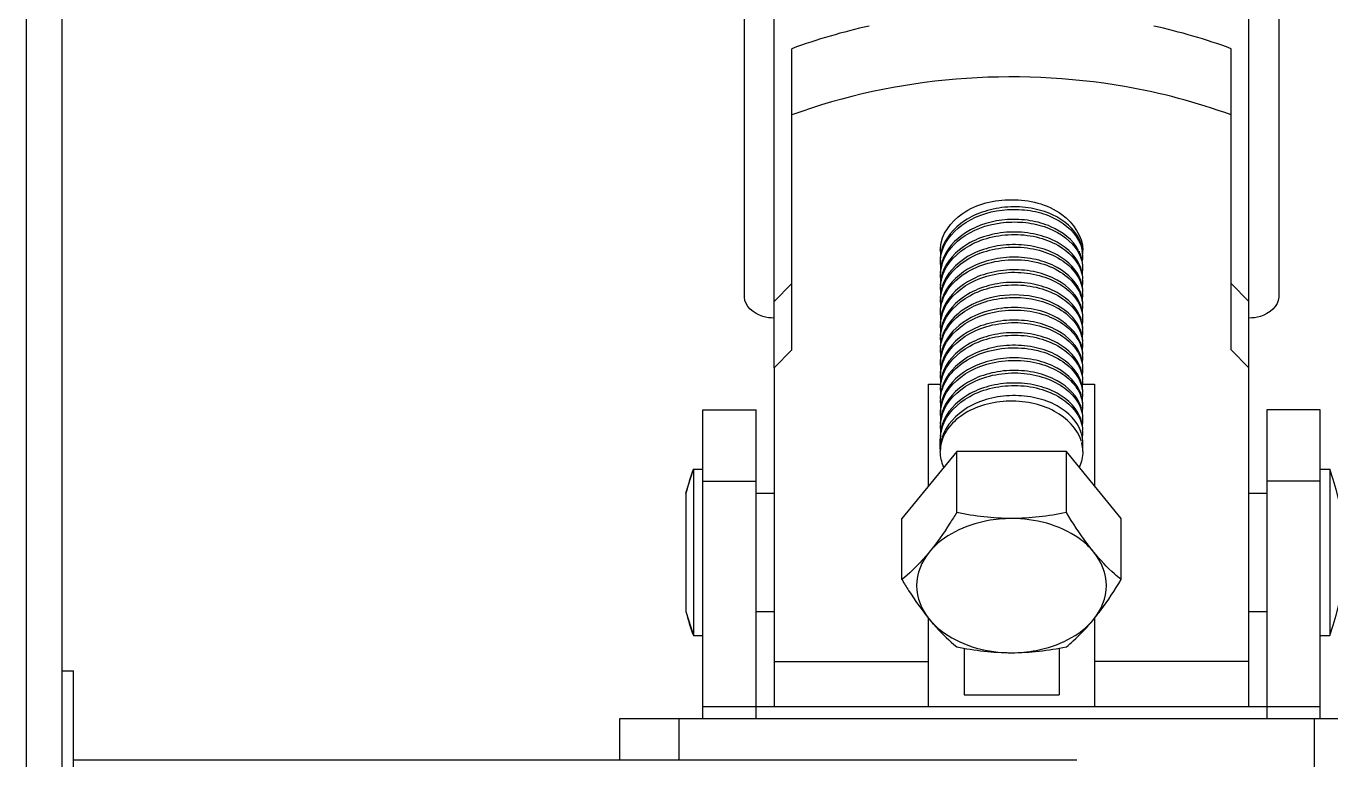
# Model space of a CAD drawing. Extents: x 815029915 to 815825525, y 579155098 to 579748855.
# Drawn here: x 815615921 to 815616481, y 579341825 to 579342141 of the extents above; entities that cross this region are included whole.
import ezdxf

# ---------------------------------------------------------------- set-up
doc = ezdxf.new("R2010")
doc.units = 0
doc.header["$LTSCALE"] = 100
doc.header["$MEASUREMENT"] = 0
doc.layers.add('02___PRT_ALL_AXES', color=7, linetype='Continuous')

msp = doc.modelspace()

# ---------------------------------------------------------------- linework, layer by layer
at = {"color": 7, "linetype": 'Continuous'}
for p, q in [((815615921.04, 579344770.36), (815615921.04, 579340690.59)), ((815615936.34, 579344770.36), (815615936.34, 579340690.59)), ((815616229.57, 579342024.26), (815616229.57, 579343726.39)), ((815616459.06, 579343726.39), (815616459.06, 579342024.26)), ((815616242.32, 579342022.34), (815616242.32, 579343671.03)), ((815616446.31, 579342022.34), (815616446.31, 579343671.03)), ((815616313.72, 579342044.37), (815616313.72, 579342044.45)), ((815616242.32, 579341993.86), (815616242.32, 579341848.22)), ((815616446.31, 579341848.23), (815616446.31, 579341993.86)), ((815616308.62, 579341943.03), (815616308.62, 579341986.75)), ((815616380.01, 579341986.75), (815616380.01, 579341943.03)), ((815616211.72, 579341843.13), (815616211.72, 579341975.72)), ((815616211.72, 579341975.72), (815616234.67, 579341975.72)), ((815616234.67, 579341843.13), (815616234.67, 579341975.72)), ((815616476.91, 579341975.72), (815616453.96, 579341975.72)), ((815616453.96, 579341975.72), (815616453.96, 579341843.13)), ((815616476.91, 579341843.13), (815616476.91, 579341975.72)), ((815616314.23, 579341963.02), (815616313.72, 579341963.23)), ((815616313.72, 579341958.91), (815616313.72, 579341963.23)), ((815616320.76, 579341957.9), (815616297.21, 579341929.05)), ((815616367.87, 579341957.9), (815616320.76, 579341957.9)), ((815616391.42, 579341929.05), (815616367.87, 579341957.9)), ((815616374.91, 579341957.9), (815616374.91, 579341961.61)), ((815616207.64, 579341950.22), (815616211.72, 579341950.22)), ((815616476.91, 579341950.22), (815616480.99, 579341950.22)), ((815616211.72, 579341945.12), (815616234.67, 579341945.12)), ((815616476.91, 579341945.12), (815616453.96, 579341945.12)), ((815616234.67, 579341940.02), (815616242.32, 579341940.02)), ((815616446.31, 579341940.02), (815616453.96, 579341940.02)), ((815616308.62, 579341848.22), (815616308.62, 579341886.25)), ((815616380.01, 579341886.25), (815616380.01, 579341848.22)), ((815616207.64, 579341878.83), (815616211.72, 579341878.83)), ((815616476.91, 579341878.83), (815616480.99, 579341878.83)), ((815616323.92, 579341873.34), (815616323.92, 579341853.33)), ((815616364.71, 579341873.34), (815616364.71, 579341853.33)), ((815616242.32, 579341867.64), (815616308.62, 579341867.64)), ((815616446.31, 579341867.64), (815616380.01, 579341867.64)), ((815615936.34, 579341863.53), (815615941.44, 579341863.53)), ((815615941.44, 579341812.53), (815615941.44, 579341863.53)), ((815616323.92, 579341853.33), (815616364.71, 579341853.33)), ((815616211.72, 579341848.23), (815616476.91, 579341848.23)), ((815616176.03, 579341825.28), (815616176.03, 579341843.13)), ((815616176.03, 579341843.13), (815616609.5, 579341843.13)), ((815616201.52, 579341825.28), (815616201.52, 579341843.13)), ((815616474.36, 579341843.13), (815616474.36, 579341577.94)), ((815615941.44, 579341825.28), (815616372.36, 579341825.28))]:
    msp.add_line(p, q, dxfattribs=at)
for centre, radius, start, end in [((815616359.41, 579342042.41), 15.55, 16.463, 24.1462), ((815616330.19, 579342044.37), 16.48, 178.7568, 179.7371), ((815616330.17, 579342044.37), 16.45, 179.7373, 180), ((815616330.34, 579342044.38), 16.63, 180.017, 187.4905), ((815616330.35, 579342040.04), 16.63, 172.4409, 179.9826), ((815616330.73, 579342039.98), 17.02, 165.833, 172.4333), ((815616330.96, 579342039.93), 17.25, 165.5442, 165.8443), ((815616357.81, 579342035.15), 17.33, 29.635, 30.5689), ((815616358.44, 579342036.57), 16.61, 25.7531, 27.6632), ((815616359.02, 579342036.84), 15.97, 20.1759, 25.7754), ((815616359.55, 579342037.05), 15.4, 18.8402, 20.1483), ((815616359.76, 579342037.12), 15.18, 16.7965, 18.8416), ((815616360.18, 579342037.24), 14.74, 10.3064, 16.8137), ((815616360.01, 579342042.6), 14.92, 15.3164, 16.4117), ((815616360.29, 579342042.68), 14.63, 8.8387, 15.3294), ((815616360.47, 579342041.63), 14.45, 9.5494, 10.9745), ((815616360.62, 579342041.65), 14.29, 4.3772, 9.5535), ((815616360.59, 579342047.1), 14.32, 351.2051, 354.2165), ((815616360.56, 579342042.72), 14.35, 6.8038, 8.821), ((815616360.74, 579342041.67), 14.17, 352.6975, 359.9837), ((815616360.75, 579342042.74), 14.16, 0.0138, 6.8103), ((815616360.78, 579342041.66), 14.13, 0.0037, 4.3716), ((815616330.24, 579342038.96), 16.53, 176.2908, 179.9967), ((815616330.35, 579342038.97), 16.63, 180.0174, 187.5633), ((815616330.34, 579342034.63), 16.63, 172.5135, 179.983), ((815616330.47, 579342033.53), 16.76, 170.6414, 176.2826), ((815616330.74, 579342034.57), 17.03, 165.6882, 172.5045), ((815616330.95, 579342033.45), 17.24, 162.4954, 170.6136), ((815616331.16, 579342034.47), 17.46, 162.517, 165.6934), ((815616360.01, 579342031.79), 14.92, 15.3039, 16.412), ((815616360.29, 579342031.86), 14.63, 8.839, 15.3168), ((815616360.66, 579342037.33), 14.25, 0.0321, 10.2928), ((815616360.7, 579342036.26), 14.21, 351.1951, 359.9741), ((815616360.81, 579342036.26), 14.1, 0.0047, 4.3399), ((815616330.24, 579342033.55), 16.53, 176.2906, 179.9967), ((815616330.35, 579342033.56), 16.63, 180.0173, 187.5347), ((815616330.34, 579342029.22), 16.63, 172.4851, 179.9829), ((815616330.47, 579342028.12), 16.76, 170.6064, 176.282), ((815616330.74, 579342029.17), 17.02, 165.7505, 172.4767), ((815616330.95, 579342028.04), 17.25, 162.4832, 170.5789), ((815616331.16, 579342029.06), 17.46, 162.5133, 165.755), ((815616360.01, 579342026.38), 14.92, 15.3602, 16.4085), ((815616360.29, 579342026.45), 14.63, 8.8275, 15.3735), ((815616360.7, 579342031.92), 14.22, 0.0261, 8.8331), ((815616360.7, 579342030.85), 14.22, 351.1826, 359.9739), ((815616360.81, 579342030.85), 14.1, 0.0047, 4.3394), ((815616330.24, 579342028.14), 16.53, 176.2901, 179.9967), ((815616330.34, 579342028.15), 16.63, 180.0171, 187.5223), ((815616330.34, 579342023.81), 16.63, 172.4732, 179.9828), ((815616330.47, 579342022.72), 16.76, 170.6461, 176.2828), ((815616330.74, 579342023.76), 17.02, 165.7629, 172.465), ((815616330.95, 579342022.63), 17.24, 162.498, 170.6185), ((815616331.16, 579342023.65), 17.46, 162.501, 165.7673), ((815616360.01, 579342020.97), 14.92, 15.3455, 16.4078), ((815616360.29, 579342021.04), 14.63, 8.8161, 15.3587), ((815616360.7, 579342026.51), 14.22, 0.0261, 8.8211), ((815616360.7, 579342025.45), 14.22, 351.1717, 359.9739), ((815616360.81, 579342025.44), 14.1, 0.0047, 4.3395), ((815616330.24, 579342022.73), 16.53, 176.2908, 179.9967), ((815616330.36, 579342022.74), 16.64, 180.018, 187.7975), ((815616330.34, 579342018.4), 16.62, 172.7542, 179.9843), ((815616330.73, 579342018.35), 17.02, 165.7041, 172.7434), ((815616331.16, 579342018.24), 17.46, 162.5159, 165.7097), ((815616345.44, 579341977.26), 42.51, 97.612, 98.5483), ((815616349.74, 579341994.03), 29.29, 59.2313, 60.5207), ((815616360.01, 579342015.56), 14.92, 15.3562, 16.4067), ((815616360.3, 579342015.63), 14.62, 8.5831, 15.3704), ((815616360.69, 579342020.04), 14.22, 350.9429, 359.9728), ((815616360.7, 579342021.1), 14.22, 0.0259, 8.8097), ((815616360.81, 579342020.03), 14.1, 0.0047, 4.3394), ((815616330.24, 579342017.32), 16.53, 176.2906, 179.9967), ((815616330.35, 579342017.33), 16.63, 180.0173, 187.5513), ((815616330.34, 579342012.99), 16.63, 172.5017, 179.9829), ((815616330.47, 579342011.9), 16.76, 170.6329, 176.2824), ((815616330.74, 579342012.94), 17.02, 165.7267, 172.493), ((815616330.95, 579342011.81), 17.24, 162.4909, 170.6051), ((815616331.16, 579342012.83), 17.46, 162.5135, 165.7315), ((815616360.01, 579342010.15), 14.92, 15.3803, 16.4044), ((815616360.29, 579342010.22), 14.63, 8.806, 15.3938), ((815616360.7, 579342014.63), 14.22, 351.161, 359.9738), ((815616360.71, 579342015.7), 14.21, 0.0243, 8.5745), ((815616360.81, 579342014.62), 14.1, 0.0047, 4.3393), ((815616330.24, 579342011.92), 16.53, 176.2904, 179.9967), ((815616330.35, 579342011.92), 16.63, 180.0173, 187.5367), ((815616330.34, 579342007.58), 16.63, 172.4872, 179.9829), ((815616330.47, 579342006.49), 16.76, 170.6233, 176.2823), ((815616330.74, 579342007.53), 17.02, 165.766, 172.4789), ((815616330.95, 579342006.4), 17.25, 162.488, 170.5957), ((815616331.16, 579342007.42), 17.46, 162.5087, 165.7704), ((815616360.01, 579342004.74), 14.92, 15.4324, 16.4009), ((815616360.29, 579342004.81), 14.63, 8.7871, 15.4463), ((815616360.7, 579342009.22), 14.22, 351.1413, 359.9737), ((815616360.7, 579342010.29), 14.21, 0.0259, 8.7993), ((815616360.81, 579342009.21), 14.1, 0.0047, 4.3389), ((815616330.24, 579342006.51), 16.53, 176.2903, 179.9967), ((815616330.35, 579342006.51), 16.63, 180.0173, 187.5328), ((815616330.34, 579342002.17), 16.63, 172.4835, 179.9828), ((815616330.25, 579342001.1), 16.53, 176.2866, 179.9968), ((815616330.74, 579342002.12), 17.02, 165.7649, 172.4752), ((815616331.16, 579342002.01), 17.46, 162.5058, 165.7693), ((815616360.24, 579341999.39), 14.68, 9.0944, 16.4713), ((815616360.7, 579342004.88), 14.21, 0.0258, 8.7798), ((815616360.71, 579342003.81), 14.21, 351.4494, 359.976), ((815616360.8, 579342003.8), 14.11, 0.0045, 4.3456), ((815616330.34, 579342001.1), 16.62, 180.0162, 187.3323), ((815616330.35, 579341996.77), 16.64, 172.2882, 179.9823), ((815616330.24, 579341995.69), 16.53, 176.2903, 179.9967), ((815616330.47, 579341995.67), 16.76, 170.633, 176.2824), ((815616330.73, 579341996.71), 17.02, 165.7459, 172.2807), ((815616330.95, 579341995.58), 17.24, 162.4871, 170.6053), ((815616331.18, 579341996.6), 17.48, 162.4516, 165.7498), ((815616360.01, 579341993.92), 14.92, 15.3426, 16.4105), ((815616360.29, 579341993.99), 14.63, 8.8357, 15.3558), ((815616360.69, 579341999.47), 14.22, 0.0272, 9.08), ((815616360.7, 579341998.4), 14.22, 351.1911, 359.9741), ((815616360.81, 579341998.39), 14.1, 0.0047, 4.3397), ((815616330.34, 579341995.69), 16.63, 180.0172, 187.5261), ((815616330.34, 579341991.36), 16.63, 172.4765, 179.9828), ((815616330.24, 579341990.28), 16.53, 176.29, 179.9967), ((815616330.47, 579341990.26), 16.76, 170.5993, 176.2819), ((815616330.74, 579341991.3), 17.02, 165.7642, 172.4682), ((815616330.96, 579341990.17), 17.25, 162.4824, 170.5717), ((815616331.16, 579341991.2), 17.46, 162.5049, 165.7686), ((815616331.16, 579341985.79), 17.46, 162.5002, 165.767), ((815616360.01, 579341988.51), 14.92, 15.3335, 16.4046), ((815616360.29, 579341988.59), 14.63, 8.8222, 15.3467), ((815616360.7, 579341994.06), 14.22, 0.0261, 8.8295), ((815616360.7, 579341992.99), 14.22, 351.178, 359.9739), ((815616360.81, 579341992.98), 14.1, 0.0047, 4.3395), ((815616330.34, 579341990.28), 16.63, 180.0172, 187.5169), ((815616330.35, 579341985.95), 16.63, 172.4677, 179.9827), ((815616330.24, 579341984.87), 16.53, 176.29, 179.9967), ((815616330.47, 579341984.85), 16.76, 170.6057, 176.2819), ((815616330.74, 579341985.89), 17.02, 165.7627, 172.4595), ((815616330.96, 579341984.76), 17.25, 162.4829, 170.5782), ((815616331.16, 579341980.38), 17.46, 162.5007, 165.7672), ((815616360.01, 579341983.1), 14.92, 15.295, 16.4082), ((815616360.29, 579341983.18), 14.63, 8.8659, 15.3078), ((815616360.7, 579341983.24), 14.22, 0.0263, 8.8603), ((815616360.7, 579341988.65), 14.22, 0.0259, 8.8159), ((815616360.7, 579341987.58), 14.21, 351.2218, 359.9742), ((815616360.81, 579341987.57), 14.1, 0.0047, 4.3399), ((815616330.34, 579341984.88), 16.62, 180.017, 187.4489), ((815616330.35, 579341980.54), 16.63, 172.3978, 179.9823), ((815616330.24, 579341979.46), 16.53, 176.29, 179.9967), ((815616330.74, 579341980.48), 17.02, 165.7631, 172.3902), ((815616331.16, 579341974.97), 17.46, 162.5015, 165.7677), ((815616360.01, 579341977.69), 14.92, 15.3024, 16.4096), ((815616360.3, 579341977.77), 14.62, 8.6158, 15.3161), ((815616360.69, 579341982.17), 14.22, 350.9764, 359.9733), ((815616360.7, 579341977.83), 14.21, 0.0245, 8.608), ((815616360.81, 579341982.17), 14.1, 0.0047, 4.3399), ((815616330.34, 579341979.47), 16.63, 180.0171, 187.5089), ((815616330.35, 579341975.13), 16.63, 172.4594, 179.9827), ((815616330.24, 579341974.05), 16.53, 176.29, 179.9967), ((815616330.47, 579341974.03), 16.76, 170.5894, 176.2819), ((815616330.74, 579341975.08), 17.02, 165.7633, 172.4513), ((815616330.96, 579341973.95), 17.25, 162.4867, 170.562), ((815616331.16, 579341969.56), 17.46, 162.5045, 165.7692), ((815616360.01, 579341972.29), 14.92, 15.3158, 16.4116), ((815616360.29, 579341972.36), 14.63, 8.8392, 15.3288), ((815616360.7, 579341976.76), 14.21, 351.1951, 359.9741), ((815616360.7, 579341972.42), 14.22, 0.0262, 8.8333), ((815616360.81, 579341976.76), 14.1, 0.0047, 4.3399), ((815616330.34, 579341974.06), 16.63, 180.017, 187.4917), ((815616330.35, 579341969.72), 16.63, 172.4422, 179.9826), ((815616330.24, 579341968.64), 16.53, 176.2903, 179.9967), ((815616330.34, 579341968.65), 16.63, 180.0172, 187.5273), ((815616330.47, 579341968.63), 16.76, 170.5827, 176.2821), ((815616330.74, 579341969.67), 17.02, 165.765, 172.4342), ((815616330.95, 579341968.54), 17.25, 162.4917, 170.5553), ((815616331.16, 579341964.15), 17.46, 162.5094, 165.7711), ((815616360.01, 579341966.88), 14.92, 15.3138, 16.4121), ((815616360.29, 579341966.95), 14.63, 8.8348, 15.3268), ((815616360.7, 579341971.35), 14.22, 351.1908, 359.9741), ((815616360.7, 579341967.01), 14.22, 0.0261, 8.8289), ((815616360.81, 579341971.35), 14.1, 0.0047, 4.3399), ((815616330.34, 579341964.31), 16.63, 172.4782, 179.9829), ((815616330.24, 579341963.23), 16.53, 176.2902, 179.9967), ((815616330.47, 579341963.22), 16.76, 170.6229, 176.2822), ((815616330.74, 579341964.26), 17.02, 165.7668, 172.4699), ((815616330.95, 579341963.13), 17.25, 162.4849, 170.5952), ((815616331.16, 579341958.74), 17.46, 162.5026, 165.791), ((815616360.01, 579341961.47), 14.92, 15.3664, 16.4089), ((815616360.29, 579341961.54), 14.63, 8.8239, 15.3798), ((815616360.7, 579341965.95), 14.22, 351.179, 359.9739), ((815616360.7, 579341961.61), 14.22, 0.0261, 8.8175), ((815616360.81, 579341965.94), 14.1, 0.0047, 4.3394)]:
    msp.add_arc(centre, radius, start, end, dxfattribs=at)
for points, knots in [([(815616373.6, 579342048.77), (815616371.42, 579342053.63), (815616364.05, 579342059.54), (815616352.66, 579342062.83), (815616342.66, 579342063.35), (815616332.84, 579342061.52), (815616321.93, 579342056.66), (815616315.6, 579342049.47), (815616314.25, 579342044.24)], [0, 0, 0, 0, 0.223773, 0.357617, 0.498713, 0.639512, 0.772857, 1, 1, 1, 1]), ([(815616314.53, 579342044.11), (815616316.13, 579342049.14), (815616324.8, 579342058.36), (815616339.57, 579342062.35), (815616352.28, 579342061.79), (815616363.42, 579342058.71), (815616370.73, 579342053.24), (815616373.15, 579342048.61)], [0, 0, 0, 0, 0.228509, 0.499781, 0.640257, 0.774022, 1, 1, 1, 1]), ([(815616373.15, 579342044.28), (815616370.72, 579342048.92), (815616363.41, 579342054.4), (815616352.24, 579342057.47), (815616339.52, 579342058.02), (815616324.75, 579342054.01), (815616316.09, 579342044.75), (815616314.51, 579342039.71)], [0, 0, 0, 0, 0.226055, 0.35988, 0.500401, 0.771641, 1, 1, 1, 1]), ([(815616314.51, 579342038.63), (815616316.07, 579342043.59), (815616324.5, 579342052.73), (815616338.99, 579342056.83), (815616351.53, 579342056.49), (815616362.67, 579342053.64), (815616370.07, 579342048.46), (815616372.73, 579342043.96)], [0, 0, 0, 0, 0.227348, 0.497152, 0.637415, 0.771604, 1, 1, 1, 1]), ([(815616374.32, 579342036), (815616372.84, 579342041.03), (815616366, 579342047.66), (815616354.84, 579342051.59), (815616344.74, 579342052.64), (815616334.6, 579342051.22), (815616323.12, 579342046.72), (815616316.19, 579342039.65), (815616314.51, 579342034.31)], [0, 0, 0, 0, 0.2172, 0.349119, 0.49007, 0.632362, 0.768232, 1, 1, 1, 1]), ([(815616314.51, 579342033.23), (815616316.29, 579342038.88), (815616323.88, 579342046.25), (815616336.19, 579342050.57), (815616346.95, 579342051.58), (815616357.37, 579342049.93), (815616366.29, 579342045.86), (815616372.72, 579342039.76), (815616374.68, 579342034.44), (815616374.87, 579342031.91)], [0, 0, 0, 0, 0.234601, 0.372819, 0.516614, 0.657142, 0.786237, 0.899566, 1, 1, 1, 1]), ([(815616374.32, 579342030.59), (815616372.84, 579342035.62), (815616366, 579342042.25), (815616354.84, 579342046.18), (815616344.74, 579342047.23), (815616334.6, 579342045.82), (815616323.12, 579342041.32), (815616316.19, 579342034.24), (815616314.51, 579342028.9)], [0, 0, 0, 0, 0.217195, 0.349114, 0.490063, 0.632357, 0.768233, 1, 1, 1, 1]), ([(815616314.51, 579342027.81), (815616316.29, 579342033.46), (815616323.88, 579342040.84), (815616336.19, 579342045.16), (815616346.95, 579342046.17), (815616357.36, 579342044.52), (815616366.29, 579342040.46), (815616372.72, 579342034.35), (815616374.68, 579342029.03), (815616374.87, 579342026.5)], [0, 0, 0, 0, 0.234601, 0.372807, 0.516599, 0.657132, 0.786232, 0.899564, 1, 1, 1, 1]), ([(815616374.32, 579342025.18), (815616372.84, 579342030.22), (815616366, 579342036.85), (815616354.84, 579342040.78), (815616344.74, 579342041.82), (815616334.6, 579342040.41), (815616323.12, 579342035.9), (815616316.19, 579342028.83), (815616314.51, 579342023.49)], [0, 0, 0, 0, 0.217199, 0.349123, 0.490078, 0.632366, 0.768232, 1, 1, 1, 1]), ([(815616313.75, 579342018.39), (815616313.94, 579342021.29), (815616316.06, 579342027.36), (815616323.17, 579342034.38), (815616332.97, 579342039), (815616344.21, 579342040.81), (815616355.46, 579342039.68), (815616365.27, 579342035.76), (815616372.45, 579342029.47), (815616374.67, 579342023.79), (815616374.87, 579342021.1)], [0, 0, 0, 0, 0.108836, 0.229817, 0.365008, 0.508761, 0.651467, 0.783424, 0.898808, 1, 1, 1, 1]), ([(815616374.32, 579342019.77), (815616372.84, 579342024.81), (815616366, 579342031.44), (815616354.84, 579342035.37), (815616344.74, 579342036.41), (815616334.6, 579342035), (815616323.12, 579342030.5), (815616316.19, 579342023.42), (815616314.51, 579342018.08)], [0, 0, 0, 0, 0.217199, 0.349123, 0.490079, 0.632367, 0.768233, 1, 1, 1, 1]), ([(815616314.51, 579342017), (815616316.29, 579342022.65), (815616323.88, 579342030.02), (815616336.19, 579342034.34), (815616346.95, 579342035.35), (815616357.36, 579342033.7), (815616366.29, 579342029.64), (815616372.72, 579342023.53), (815616374.68, 579342018.22), (815616374.87, 579342015.69)], [0, 0, 0, 0, 0.234599, 0.372817, 0.516611, 0.657137, 0.78623, 0.899563, 1, 1, 1, 1]), ([(815616374.32, 579342014.36), (815616372.84, 579342019.4), (815616366, 579342026.03), (815616354.84, 579342029.96), (815616344.74, 579342031.01), (815616334.6, 579342029.59), (815616323.12, 579342025.09), (815616316.19, 579342018.01), (815616314.51, 579342012.67)], [0, 0, 0, 0, 0.217199, 0.349112, 0.490063, 0.632356, 0.768233, 1, 1, 1, 1]), ([(815616314.51, 579342011.59), (815616316.29, 579342017.24), (815616323.88, 579342024.62), (815616336.19, 579342028.93), (815616346.95, 579342029.94), (815616357.36, 579342028.29), (815616366.29, 579342024.23), (815616372.72, 579342018.12), (815616374.68, 579342012.81), (815616374.87, 579342010.28)], [0, 0, 0, 0, 0.234599, 0.372814, 0.516606, 0.657131, 0.786224, 0.899562, 1, 1, 1, 1]), ([(815616365.22, 579342019.98), (815616362.31, 579342021.79), (815616349.1, 579342027.11), (815616332.88, 579342025.01), (815616323.97, 579342019.07)], [0, 0, 0, 0, 0.242438, 1, 1, 1, 1]), ([(815616242.32, 579342015.24), (815616240.68, 579342015.24), (815616235.37, 579342015.76), (815616229.57, 579342020.44), (815616229.57, 579342024.26)], [0, 0, 0, 0, 0.300361, 1, 1, 1, 1]), ([(815616313.75, 579342002.17), (815616313.92, 579342004.74), (815616315.6, 579342010.08), (815616321.33, 579342016.63), (815616329.46, 579342021.4), (815616335.8, 579342023.13), (815616339.12, 579342023.63)], [0, 0, 0, 0, 0.21682, 0.453957, 0.717085, 1, 1, 1, 1]), ([(815616339.12, 579342019.3), (815616333.54, 579342018.46), (815616323.33, 579342014.98), (815616315.96, 579342006.43), (815616314.51, 579342001.87)], [0, 0, 0, 0, 0.541307, 1, 1, 1, 1]), ([(815616323.97, 579342019.07), (815616322.83, 579342018.3), (815616318.79, 579342015.21), (815616315.63, 579342010.81), (815616314.51, 579342007.26)], [0, 0, 0, 0, 0.270094, 1, 1, 1, 1]), ([(815616339.12, 579342023.63), (815616341.33, 579342023.96), (815616349.84, 579342024.57), (815616358.67, 579342022.63), (815616364.16, 579342019.53)], [0, 0, 0, 0, 0.26131, 1, 1, 1, 1]), ([(815616374.32, 579342003.55), (815616372.64, 579342009.25), (815616364.23, 579342016.47), (815616351.28, 579342019.87), (815616343.63, 579342019.91), (815616339.81, 579342019.4)], [0, 0, 0, 0, 0.441714, 0.713654, 1, 1, 1, 1]), ([(815616364.73, 579342019.2), (815616367.49, 579342017.55), (815616372.28, 579342013.58), (815616374.66, 579342007.67), (815616374.87, 579342004.87)], [0, 0, 0, 0, 0.534403, 1, 1, 1, 1]), ([(815616374.32, 579342008.95), (815616374.01, 579342010.02), (815616372.12, 579342014.51), (815616368.37, 579342018.02), (815616365.22, 579342019.98)], [0, 0, 0, 0, 0.23168, 1, 1, 1, 1]), ([(815616459.06, 579342024.26), (815616459.06, 579342020.44), (815616453.26, 579342015.76), (815616447.95, 579342015.24), (815616446.31, 579342015.24)], [0, 0, 0, 0, 0.699639, 1, 1, 1, 1]), ([(815616314.51, 579342000.77), (815616316.29, 579342006.42), (815616323.88, 579342013.8), (815616336.19, 579342018.11), (815616346.95, 579342019.13), (815616357.37, 579342017.48), (815616366.29, 579342013.41), (815616372.72, 579342007.3), (815616374.68, 579342001.99), (815616374.87, 579341999.46)], [0, 0, 0, 0, 0.2346, 0.372814, 0.516605, 0.65714, 0.786235, 0.899567, 1, 1, 1, 1]), ([(815616374.32, 579341998.14), (815616372.84, 579342003.17), (815616366, 579342009.8), (815616354.84, 579342013.73), (815616344.74, 579342014.78), (815616334.6, 579342013.36), (815616323.12, 579342008.86), (815616316.19, 579342001.79), (815616314.51, 579341996.45)], [0, 0, 0, 0, 0.217198, 0.349118, 0.490075, 0.632362, 0.768234, 1, 1, 1, 1]), ([(815616314.51, 579341995.36), (815616316.29, 579342001.01), (815616323.88, 579342008.39), (815616336.19, 579342012.71), (815616346.95, 579342013.72), (815616357.37, 579342012.07), (815616366.29, 579342008), (815616372.72, 579342001.89), (815616374.68, 579341996.58), (815616374.87, 579341994.05)], [0, 0, 0, 0, 0.234603, 0.372813, 0.516604, 0.657136, 0.786228, 0.899564, 1, 1, 1, 1]), ([(815616374.32, 579341992.73), (815616372.84, 579341997.76), (815616366, 579342004.39), (815616354.84, 579342008.32), (815616344.74, 579342009.37), (815616334.6, 579342007.95), (815616323.12, 579342003.45), (815616316.19, 579341996.38), (815616314.51, 579341991.04)], [0, 0, 0, 0, 0.217202, 0.349116, 0.490071, 0.632358, 0.76823, 1, 1, 1, 1]), ([(815616314.51, 579341989.96), (815616316.29, 579341995.6), (815616323.88, 579342002.98), (815616336.19, 579342007.3), (815616346.95, 579342008.31), (815616357.37, 579342006.66), (815616366.29, 579342002.59), (815616372.72, 579341996.48), (815616374.68, 579341991.17), (815616374.87, 579341988.64)], [0, 0, 0, 0, 0.234605, 0.372816, 0.516608, 0.657138, 0.78623, 0.899566, 1, 1, 1, 1]), ([(815616313.75, 579341980.53), (815616313.94, 579341983.43), (815616316.06, 579341989.5), (815616323.17, 579341996.51), (815616332.97, 579342001.13), (815616344.21, 579342002.95), (815616355.46, 579342001.82), (815616365.27, 579341997.9), (815616372.45, 579341991.61), (815616374.67, 579341985.93), (815616374.87, 579341983.23)], [0, 0, 0, 0, 0.108831, 0.229813, 0.365006, 0.508762, 0.651468, 0.78342, 0.898809, 1, 1, 1, 1]), ([(815616374.32, 579341987.32), (815616372.84, 579341992.35), (815616366, 579341998.98), (815616354.84, 579342002.91), (815616344.74, 579342003.96), (815616334.6, 579342002.54), (815616323.12, 579341998.04), (815616316.19, 579341990.97), (815616314.51, 579341985.63)], [0, 0, 0, 0, 0.217202, 0.349116, 0.49007, 0.632359, 0.768228, 1, 1, 1, 1]), ([(815616374.32, 579341981.91), (815616372.84, 579341986.94), (815616366, 579341993.57), (815616354.84, 579341997.5), (815616344.74, 579341998.55), (815616334.6, 579341997.13), (815616323.12, 579341992.63), (815616316.19, 579341985.56), (815616314.51, 579341980.22)], [0, 0, 0, 0, 0.217202, 0.349116, 0.49007, 0.632359, 0.768228, 1, 1, 1, 1]), ([(815616314.51, 579341979.14), (815616316.29, 579341984.79), (815616323.88, 579341992.16), (815616336.19, 579341996.48), (815616346.95, 579341997.49), (815616357.37, 579341995.84), (815616366.29, 579341991.77), (815616372.72, 579341985.67), (815616374.68, 579341980.35), (815616374.87, 579341977.82)], [0, 0, 0, 0, 0.234607, 0.372817, 0.516612, 0.657139, 0.786233, 0.899567, 1, 1, 1, 1]), ([(815616374.32, 579341976.5), (815616372.84, 579341981.53), (815616366, 579341988.16), (815616354.84, 579341992.09), (815616344.74, 579341993.14), (815616334.6, 579341991.73), (815616323.12, 579341987.22), (815616316.19, 579341980.15), (815616314.51, 579341974.81)], [0, 0, 0, 0, 0.217201, 0.349117, 0.490069, 0.63236, 0.768228, 1, 1, 1, 1]), ([(815616314.51, 579341973.73), (815616316.29, 579341979.38), (815616323.88, 579341986.75), (815616336.19, 579341991.07), (815616346.95, 579341992.08), (815616357.36, 579341990.43), (815616366.29, 579341986.36), (815616372.72, 579341980.26), (815616374.68, 579341974.94), (815616374.87, 579341972.41)], [0, 0, 0, 0, 0.234605, 0.372817, 0.516611, 0.657139, 0.786234, 0.899567, 1, 1, 1, 1]), ([(815616374.32, 579341971.09), (815616372.84, 579341976.13), (815616366, 579341982.75), (815616354.84, 579341986.69), (815616344.74, 579341987.73), (815616334.6, 579341986.32), (815616323.12, 579341981.81), (815616316.19, 579341974.74), (815616314.51, 579341969.4)], [0, 0, 0, 0, 0.2172, 0.349118, 0.490069, 0.632361, 0.76823, 1, 1, 1, 1]), ([(815616314.51, 579341968.32), (815616316.29, 579341973.97), (815616323.88, 579341981.34), (815616336.19, 579341985.66), (815616346.95, 579341986.67), (815616357.37, 579341985.02), (815616366.29, 579341980.96), (815616372.72, 579341974.85), (815616374.68, 579341969.53), (815616374.87, 579341967)], [0, 0, 0, 0, 0.234601, 0.372817, 0.516613, 0.65714, 0.786235, 0.899567, 1, 1, 1, 1]), ([(815616374.32, 579341965.68), (815616372.84, 579341970.72), (815616366, 579341977.35), (815616354.84, 579341981.28), (815616344.74, 579341982.32), (815616334.6, 579341980.91), (815616323.12, 579341976.41), (815616316.19, 579341969.33), (815616314.51, 579341963.99)], [0, 0, 0, 0, 0.217197, 0.349115, 0.490066, 0.632359, 0.768233, 1, 1, 1, 1])]:
    msp.add_open_spline(points, degree=3, knots=knots, dxfattribs=at)
for points in [[(815616373.15, 579342048.61), (815616373.85, 579342047.28), (815616374.37, 579342045.85), (815616374.65, 579342044.38)], [(815616313.75, 579342040.03), (815616313.84, 579342041.41), (815616314.11, 579342042.79), (815616314.53, 579342044.11)], [(815616372.87, 579342043.72), (815616373.97, 579342041.77), (815616374.7, 579342039.55), (815616374.87, 579342037.32)], [(815616314.23, 579341963.03), (815616313.9, 579341961.69), (815616313.72, 579341960.29), (815616313.72, 579341958.91)]]:
    msp.add_open_spline(points, degree=3, dxfattribs=at)
at = {"layer": '02___PRT_ALL_AXES', "color": 7, "linetype": 'Continuous'}
for p, q in [((815616249.97, 579342001.58), (815616249.97, 579342131.04)), ((815616438.66, 579342001.58), (815616438.66, 579342131.04)), ((815616313.72, 579342044.37), (815616313.72, 579342044.45)), ((815616249.97, 579342030.07), (815616242.32, 579342022.34)), ((815616446.31, 579342022.34), (815616438.66, 579342030.07)), ((815616242.32, 579341993.86), (815616242.32, 579342022.34)), ((815616446.31, 579341993.86), (815616446.31, 579342022.34)), ((815616249.97, 579342001.58), (815616242.32, 579341993.86)), ((815616446.31, 579341993.86), (815616438.66, 579342001.58)), ((815616308.62, 579341986.75), (815616313.72, 579341986.75)), ((815616374.91, 579341986.75), (815616380.01, 579341986.75)), ((815616313.72, 579341958.91), (815616313.72, 579341963.23)), ((815616320.76, 579341931.63), (815616320.76, 579341957.9)), ((815616367.87, 579341931.63), (815616367.87, 579341957.9)), ((815616374.91, 579341957.9), (815616374.91, 579341961.61)), ((815616204.43, 579341940.02), (815616207.64, 579341950.22)), ((815616207.64, 579341950.22), (815616207.64, 579341878.83)), ((815616207.64, 579341950.22), (815616211.72, 579341950.22)), ((815616476.91, 579341950.22), (815616480.99, 579341950.22)), ((815616480.99, 579341950.22), (815616480.99, 579341878.83)), ((815616204.43, 579341940.02), (815616204.43, 579341889.02)), ((815616234.67, 579341940.02), (815616242.32, 579341940.02)), ((815616446.31, 579341940.02), (815616453.96, 579341940.02)), ((815616297.21, 579341902.78), (815616297.21, 579341929.05)), ((815616391.42, 579341902.78), (815616391.42, 579341929.05)), ((815616204.43, 579341889.02), (815616207.64, 579341878.83)), ((815616234.67, 579341889.02), (815616242.32, 579341889.02)), ((815616446.31, 579341889.02), (815616453.96, 579341889.02)), ((815616207.64, 579341878.83), (815616211.72, 579341878.83)), ((815616476.91, 579341878.83), (815616480.99, 579341878.83))]:
    msp.add_line(p, q, dxfattribs=at)
for centre, radius, start, end in [((815616338.69, 579341889.63), 257.2, 102.4606, 110.1778), ((815616349.94, 579341889.63), 257.2, 69.8222, 77.5394), ((815616329, 579342044.45), 15.28, 176.3051, 179.9979), ((815616329.09, 579342044.45), 15.37, 180.0148, 187.3003), ((815616359.64, 579342044.45), 15.27, 357.0544, 359.9988), ((815616328.99, 579341957.9), 15.28, 176.2826, 179.9965), ((815616358.89, 579341957.78), 16.03, 13.5882, 15.7069), ((815616359.33, 579341957.88), 15.58, 0.0785, 13.6173), ((815616303.19, 579341914.52), 101.99, 159.5127, 165.5225), ((815616385.44, 579341914.52), 101.99, 339.5127, 20.4873), ((815616303.19, 579341914.52), 101.99, 194.4775, 200.4873)]:
    msp.add_arc(centre, radius, start, end, dxfattribs=at)
for points, knots in [([(815616438.66, 579342102.55), (815616423.84, 579342108.02), (815616362.21, 579342124.24), (815616294.83, 579342119.1), (815616249.97, 579342102.55)], [0, 0, 0, 0, 0.248287, 1, 1, 1, 1]), ([(815616313.75, 579342045.43), (815616314.12, 579342051.23), (815616323.4, 579342063.3), (815616336.99, 579342066.08), (815616344.32, 579342066.08)], [0, 0, 0, 0, 0.442357, 1, 1, 1, 1]), ([(815616344.32, 579342066.08), (815616351.83, 579342066.08), (815616365.81, 579342063.22), (815616374.91, 579342050.36), (815616374.91, 579342044.45)], [0, 0, 0, 0, 0.559767, 1, 1, 1, 1]), ([(815616374.33, 579341962.12), (815616372.76, 579341967.7), (815616365.18, 579341975.02), (815616352.92, 579341979.12), (815616342.03, 579341979.95), (815616331.46, 579341978.04), (815616322.37, 579341973.64), (815616315.86, 579341967.13), (815616313.92, 579341961.55), (815616313.75, 579341958.89)], [0, 0, 0, 0, 0.226573, 0.36295, 0.506452, 0.648024, 0.779263, 0.895686, 1, 1, 1, 1]), ([(815616320.76, 579341931.63), (815616319.81, 579341930.08), (815616316.15, 579341924.24), (815616312.2, 579341918.57), (815616308.98, 579341914.63)], [0, 0, 0, 0, 0.26296, 1, 1, 1, 1]), ([(815616379.65, 579341914.63), (815616378.62, 579341915.88), (815616374.39, 579341921.34), (815616370.63, 579341927.13), (815616367.87, 579341931.63)], [0, 0, 0, 0, 0.234887, 1, 1, 1, 1]), ([(815616344.32, 579341929.05), (815616340.78, 579341929.05), (815616327.97, 579341927.92), (815616314.93, 579341921.91), (815616308.98, 579341914.63)], [0, 0, 0, 0, 0.273399, 1, 1, 1, 1]), ([(815616379.65, 579341914.63), (815616377.79, 579341916.91), (815616368.04, 579341925.67), (815616354.34, 579341929.05), (815616344.32, 579341929.05)], [0, 0, 0, 0, 0.226783, 1, 1, 1, 1]), ([(815616308.98, 579341914.63), (815616308.02, 579341913.45), (815616304.39, 579341909.21), (815616300.34, 579341905.34), (815616297.21, 579341902.78)], [0, 0, 0, 0, 0.2742, 1, 1, 1, 1]), ([(815616391.42, 579341902.78), (815616390.44, 579341903.58), (815616386.2, 579341907.21), (815616382.37, 579341911.3), (815616379.65, 579341914.63)], [0, 0, 0, 0, 0.227749, 1, 1, 1, 1]), ([(815616297.21, 579341902.78), (815616298.15, 579341901.24), (815616301.81, 579341895.39), (815616305.77, 579341889.72), (815616308.98, 579341885.78)], [0, 0, 0, 0, 0.26296, 1, 1, 1, 1]), ([(815616379.65, 579341885.78), (815616380.67, 579341887.04), (815616384.9, 579341892.49), (815616388.67, 579341898.28), (815616391.42, 579341902.78)], [0, 0, 0, 0, 0.234887, 1, 1, 1, 1]), ([(815616308.98, 579341885.78), (815616309.95, 579341884.6), (815616313.57, 579341880.36), (815616317.63, 579341876.49), (815616320.76, 579341873.93)], [0, 0, 0, 0, 0.2742, 1, 1, 1, 1]), ([(815616308.98, 579341885.78), (815616310.84, 579341883.5), (815616320.59, 579341874.74), (815616334.3, 579341871.36), (815616344.32, 579341871.36)], [0, 0, 0, 0, 0.226783, 1, 1, 1, 1]), ([(815616344.32, 579341871.36), (815616347.85, 579341871.36), (815616360.67, 579341872.49), (815616373.71, 579341878.5), (815616379.65, 579341885.78)], [0, 0, 0, 0, 0.273399, 1, 1, 1, 1]), ([(815616367.87, 579341873.93), (815616368.85, 579341874.74), (815616373.09, 579341878.36), (815616376.93, 579341882.45), (815616379.65, 579341885.78)], [0, 0, 0, 0, 0.227749, 1, 1, 1, 1])]:
    msp.add_open_spline(points, degree=3, knots=knots, dxfattribs=at)
for points in [[(815616315.21, 579341951.23), (815616314.26, 579341953.3), (815616313.72, 579341955.62), (815616313.72, 579341957.9)], [(815616374.91, 579341957.9), (815616374.91, 579341955.62), (815616374.37, 579341953.3), (815616373.42, 579341951.23)], [(815616344.32, 579341929.05), (815616336.42, 579341929.05), (815616328.5, 579341930.05), (815616320.76, 579341931.63)], [(815616367.87, 579341931.63), (815616360.13, 579341930.05), (815616352.21, 579341929.05), (815616344.32, 579341929.05)], [(815616308.98, 579341914.63), (815616305.73, 579341910.65), (815616301.3, 579341900.21), (815616305.73, 579341889.76), (815616308.98, 579341885.78)], [(815616379.65, 579341885.78), (815616382.9, 579341889.76), (815616387.33, 579341900.21), (815616382.9, 579341910.65), (815616379.65, 579341914.63)], [(815616320.76, 579341873.93), (815616328.5, 579341872.35), (815616336.42, 579341871.36), (815616344.32, 579341871.36)], [(815616344.32, 579341871.36), (815616352.21, 579341871.36), (815616360.13, 579341872.35), (815616367.87, 579341873.93)]]:
    msp.add_open_spline(points, degree=3, dxfattribs=at)

doc.saveas('drawing.dxf')
